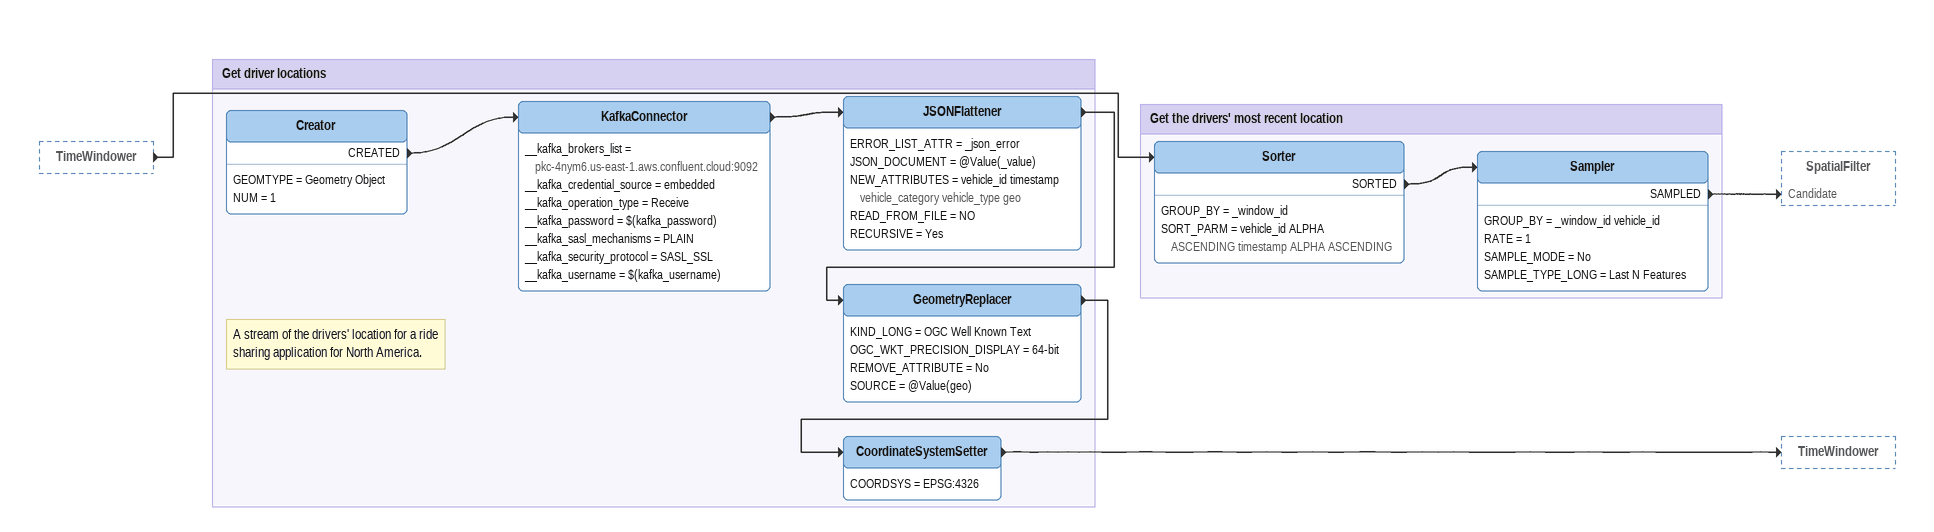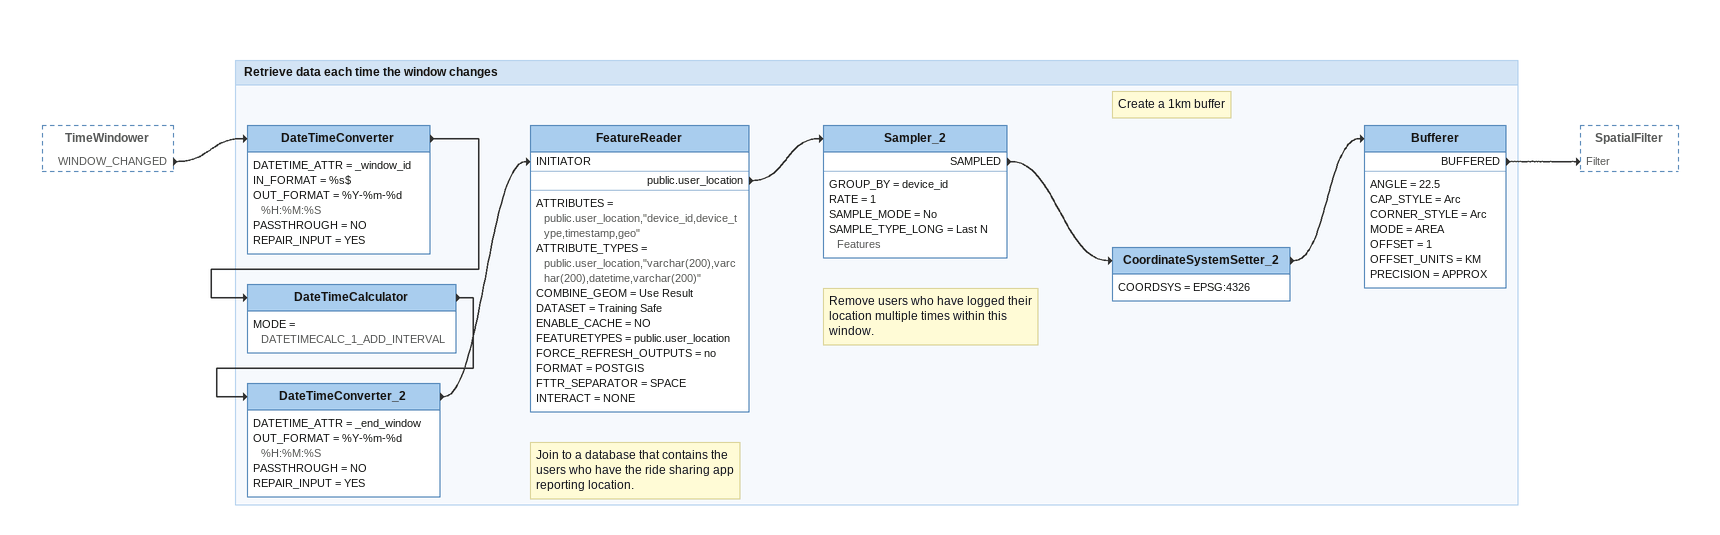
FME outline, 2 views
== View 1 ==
TimeWindower [outside]
    -> Sorter

Bookmark: Get driver locations
Note: A stream of the drivers' location for a ride sharing application for North America.
Creator
    GEOMTYPE = Geometry Object
    NUM = 1
    CREATED -> KafkaConnector
KafkaConnector
    __kafka_brokers_list = pkc-4nym6.us-east-1.aws.confluent.cloud:9092
    __kafka_credential_source = embedded
    __kafka_operation_type = Receive
    __kafka_password = $(kafka_password)
    __kafka_sasl_mechanisms = PLAIN
    __kafka_security_protocol = SASL_SSL
    __kafka_username = $(kafka_username)
    -> JSONFlattener
JSONFlattener
    ERROR_LIST_ATTR = _json_error
    JSON_DOCUMENT = @Value(_value)
    NEW_ATTRIBUTES = vehicle_id timestamp vehicle_category vehicle_type geo
    READ_FROM_FILE = NO
    RECURSIVE = Yes
    -> GeometryReplacer
GeometryReplacer
    KIND_LONG = OGC Well Known Text
    OGC_WKT_PRECISION_DISPLAY = 64-bit
    REMOVE_ATTRIBUTE = No
    SOURCE = @Value(geo)
    -> CoordinateSystemSetter
CoordinateSystemSetter
    COORDSYS = EPSG:4326
    -> TimeWindower

Bookmark: Get the drivers' most recent location
Sorter
    GROUP_BY = _window_id
    SORT_PARM = vehicle_id ALPHA ASCENDING timestamp ALPHA ASCENDING
    SORTED -> Sampler
Sampler
    GROUP_BY = _window_id vehicle_id
    RATE = 1
    SAMPLE_MODE = No
    SAMPLE_TYPE_LONG = Last N Features
    SAMPLED -> SpatialFilter [Candidate]

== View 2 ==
TimeWindower [outside]
    WINDOW_CHANGED -> DateTimeConverter

Bookmark: Retrieve data each time the window changes
DateTimeConverter
    DATETIME_ATTR = _window_id
    IN_FORMAT = %s$
    OUT_FORMAT = %Y-%m-%d %H:%M:%S
    PASSTHROUGH = NO
    REPAIR_INPUT = YES
    -> DateTimeCalculator
DateTimeCalculator
    MODE = DATETIMECALC_1_ADD_INTERVAL
    -> DateTimeConverter_2
DateTimeConverter_2
    DATETIME_ATTR = _end_window
    OUT_FORMAT = %Y-%m-%d %H:%M:%S
    PASSTHROUGH = NO
    REPAIR_INPUT = YES
    -> FeatureReader [INITIATOR]
Note: Join to a database that contains the users who have the ride sharing app reporting location.
FeatureReader
    ATTRIBUTES = public.user_location,"device_id,device_type,timestamp,geo"
    ATTRIBUTE_TYPES = public.user_location,"varchar(200),varchar(200),datetime,varchar(200)"
    COMBINE_GEOM = Use Result
    DATASET = Training Safe
    ENABLE_CACHE = NO
    FEATURETYPES = public.user_location
    FORCE_REFRESH_OUTPUTS = no
    FORMAT = POSTGIS
    FTTR_SEPARATOR = SPACE
    INTERACT = NONE
    public.user_location -> Sampler_2
Note: Remove users who have logged their location multiple times within this window.
Sampler_2
    GROUP_BY = device_id
    RATE = 1
    SAMPLE_MODE = No
    SAMPLE_TYPE_LONG = Last N Features
    SAMPLED -> CoordinateSystemSetter_2
CoordinateSystemSetter_2
    COORDSYS = EPSG:4326
    -> Bufferer
Note: Create a 1km buffer
Bufferer
    ANGLE = 22.5
    CAP_STYLE = Arc
    CORNER_STYLE = Arc
    MODE = AREA
    OFFSET = 1
    OFFSET_UNITS = KM
    PRECISION = APPROX
    BUFFERED -> SpatialFilter [Filter]
